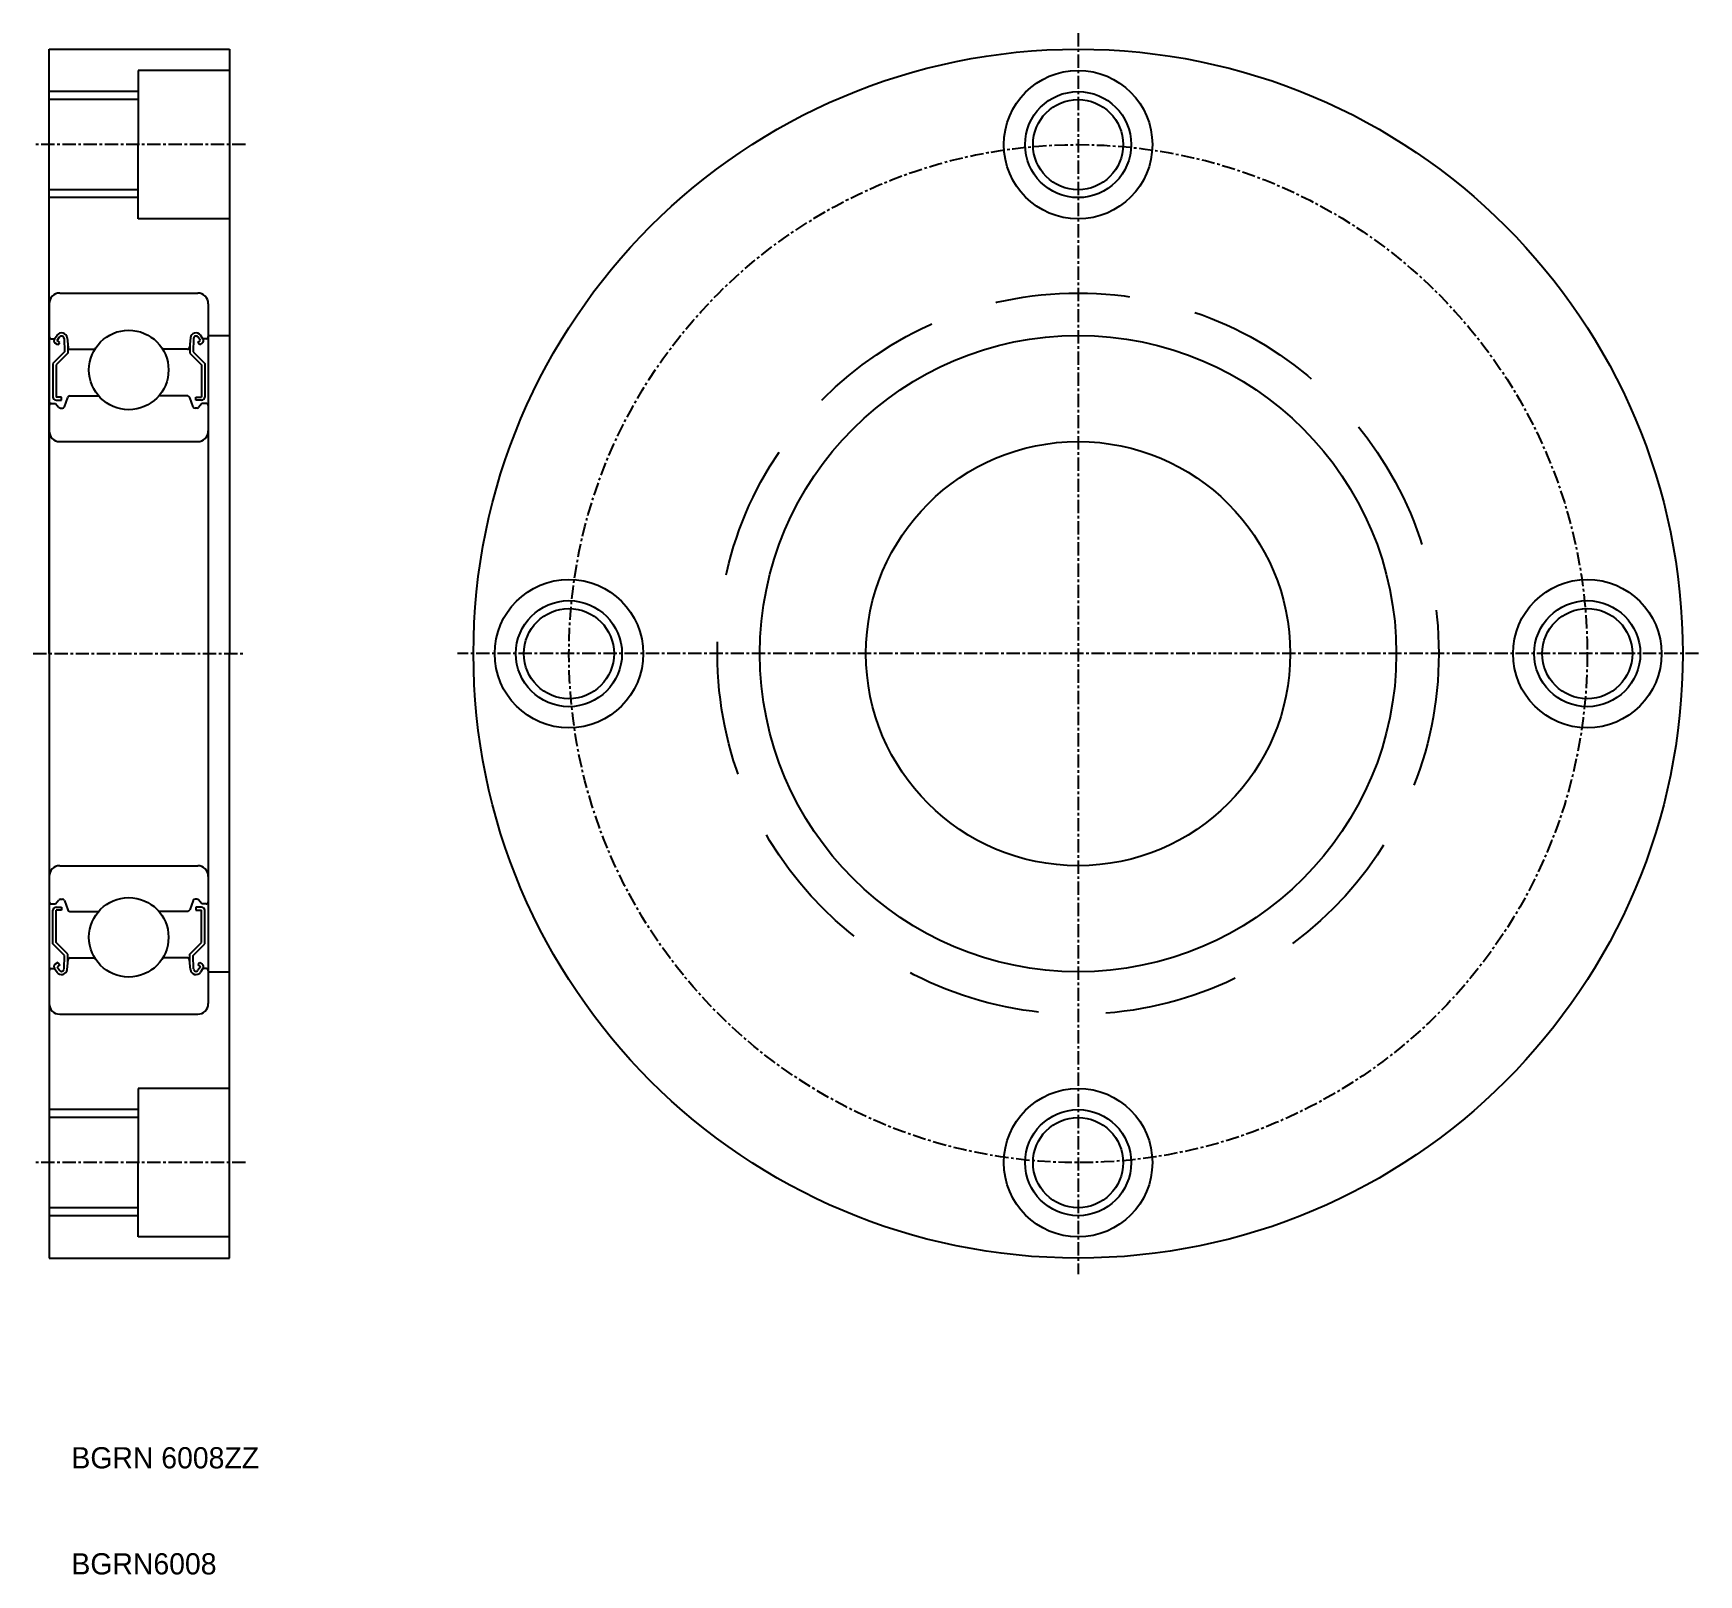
# Model space of a CAD drawing. Extents: x 85 to 242, y 46 to 191.
import ezdxf

# ---------------------------------------------------------------- set-up
doc = ezdxf.new("R2010")
doc.units = 0
doc.linetypes.add('CENTER', pattern=[2, 1.25, -0.25, 0.25, -0.25])
doc.linetypes.add('DASHED', pattern=[19.05, 12.7, -6.35])
doc.layers.get('0').update_dxf_attribs({"linetype": 'CONTINUOUS'})
doc.layers.add('CENTER', color=1, linetype='CENTER')

msp = doc.modelspace()

# ---------------------------------------------------------------- linework, layer by layer
for p, q in [((86.16, 132.81), (86.16, 189.81)), ((86.16, 189.81), (103.16, 189.81)), ((103.16, 189.81), (103.16, 132.81)), ((103.16, 187.81), (94.56, 187.81)), ((94.56, 187.81), (94.56, 180.81)), ((94.56, 185.06), (86.16, 185.06)), ((94.56, 173.81), (94.56, 180.81)), ((94.56, 176.56), (86.16, 176.56)), ((103.16, 173.81), (94.56, 173.81)), ((87.16, 166.81), (100.16, 166.81)), ((86.16, 165.81), (86.16, 99.81)), ((101.16, 165.81), (101.16, 99.81)), ((86.36, 162.51), (86.66, 162.51)), ((86.66, 162.51), (86.9, 162.84)), ((86.98, 161.92), (86.74, 162.09)), ((86.91, 162.34), (87.14, 162.67)), ((87.16, 162.16), (86.91, 162.34)), ((86.98, 161.92), (87.16, 162.16)), ((87.56, 162.54), (87.61, 161.28)), ((87.86, 162.58), (87.94, 161.69)), ((87.91, 162.03), (87.91, 161.16)), ((99.47, 162.58), (99.39, 161.69)), ((99.42, 162.03), (99.42, 161.16)), ((99.77, 162.54), (99.72, 161.28)), ((100.17, 162.16), (100.42, 162.34)), ((100.35, 161.92), (100.17, 162.16)), ((100.42, 162.34), (100.19, 162.67)), ((100.35, 161.92), (100.59, 162.09)), ((100.66, 162.51), (100.43, 162.84)), ((100.96, 162.51), (100.66, 162.51)), ((101.16, 162.81), (103.16, 162.81)), ((87.61, 161.28), (86.51, 160.18)), ((86.51, 160.18), (86.51, 157.01)), ((87.91, 161.16), (86.81, 160.06)), ((88.14, 161.51), (90.46, 161.51)), ((99.19, 161.51), (96.87, 161.51)), ((99.42, 161.16), (100.52, 160.06)), ((99.72, 161.28), (100.82, 160.18)), ((100.82, 160.18), (100.82, 157.01)), ((86.81, 160.06), (86.81, 157.01)), ((100.52, 160.06), (100.52, 157.01)), ((87.33, 157.01), (86.81, 157.01)), ((87.33, 156.71), (87.33, 157.01)), ((88.11, 157.11), (90.83, 157.11)), ((99.22, 157.11), (96.5, 157.11)), ((100, 156.71), (100, 157.01)), ((100, 157.01), (100.52, 157.01)), ((86.36, 156.41), (86.76, 156.41)), ((86.76, 156.41), (87.08, 156.03)), ((86.81, 156.71), (87.33, 156.71)), ((87.24, 155.96), (87.41, 155.96)), ((87.6, 156.09), (87.92, 156.98)), ((99.73, 156.09), (99.41, 156.98)), ((100.09, 155.96), (99.92, 155.96)), ((100.52, 156.71), (100, 156.71)), ((100.56, 156.41), (100.25, 156.03)), ((100.96, 156.41), (100.56, 156.41)), ((87.16, 152.81), (100.16, 152.81)), ((86.16, 132.81), (86.16, 75.81)), ((103.16, 75.81), (103.16, 132.81)), ((87.16, 112.81), (100.16, 112.81)), ((86.36, 109.21), (86.76, 109.21)), ((86.51, 105.43), (86.51, 108.61)), ((86.76, 109.21), (87.08, 109.59)), ((86.81, 108.91), (87.33, 108.91)), ((86.81, 105.56), (86.81, 108.61)), ((87.33, 108.61), (86.81, 108.61)), ((87.24, 109.66), (87.41, 109.66)), ((87.33, 108.91), (87.33, 108.61)), ((87.6, 109.53), (87.92, 108.64)), ((88.11, 108.51), (90.83, 108.51)), ((99.22, 108.51), (96.5, 108.51)), ((99.73, 109.53), (99.41, 108.64)), ((100.09, 109.66), (99.92, 109.66)), ((100, 108.91), (100, 108.61)), ((100.52, 108.91), (100, 108.91)), ((100, 108.61), (100.52, 108.61)), ((100.56, 109.21), (100.25, 109.59)), ((100.52, 105.56), (100.52, 108.61)), ((100.96, 109.21), (100.56, 109.21)), ((100.82, 105.43), (100.82, 108.61)), ((87.61, 104.33), (86.51, 105.43)), ((87.91, 104.46), (86.81, 105.56)), ((99.42, 104.46), (100.52, 105.56)), ((99.72, 104.33), (100.82, 105.43)), ((86.98, 103.7), (86.74, 103.53)), ((86.98, 103.7), (87.16, 103.45)), ((87.56, 103.08), (87.61, 104.33)), ((87.86, 103.04), (87.94, 103.93)), ((87.91, 103.59), (87.91, 104.46)), ((88.14, 104.11), (90.46, 104.11)), ((99.19, 104.11), (96.87, 104.11)), ((99.47, 103.04), (99.39, 103.93)), ((99.42, 103.59), (99.42, 104.46)), ((99.77, 103.08), (99.72, 104.33)), ((100.35, 103.7), (100.17, 103.45)), ((100.35, 103.7), (100.59, 103.53)), ((86.36, 103.11), (86.66, 103.11)), ((86.66, 103.11), (86.9, 102.78)), ((87.16, 103.45), (86.91, 103.28)), ((86.91, 103.28), (87.14, 102.95)), ((100.17, 103.45), (100.42, 103.28)), ((100.42, 103.28), (100.19, 102.95)), ((100.66, 103.11), (100.43, 102.78)), ((100.96, 103.11), (100.66, 103.11)), ((101.16, 102.81), (103.16, 102.81)), ((87.16, 98.81), (100.16, 98.81)), ((103.16, 91.81), (94.56, 91.81)), ((94.56, 91.81), (94.56, 84.81)), ((94.56, 89.06), (86.16, 89.06)), ((94.56, 77.81), (94.56, 84.81)), ((94.56, 80.56), (86.16, 80.56)), ((103.16, 77.81), (94.56, 77.81)), ((86.16, 75.81), (103.16, 75.81))]:
    msp.add_line(p, q)
at = {"color": 3}
for p, q in [((94.56, 185.81), (86.16, 185.81)), ((94.56, 175.81), (86.16, 175.81)), ((94.56, 89.81), (86.16, 89.81)), ((94.56, 79.81), (86.16, 79.81))]:
    msp.add_line(p, q, dxfattribs=at)
for centre, radius in [((183.16, 132.81), 57), ((183.16, 180.81), 7), ((183.16, 180.81), 4.25), ((183.16, 132.81), 30), ((183.16, 132.81), 20), ((135.16, 132.81), 7), ((231.16, 132.81), 7), ((135.16, 132.81), 4.25), ((231.16, 132.81), 4.25), ((183.16, 84.81), 7), ((183.16, 84.81), 4.25)]:
    msp.add_circle(centre, radius)
for centre in [(183.16, 180.81), (135.16, 132.81), (231.16, 132.81), (183.16, 84.81)]:
    msp.add_circle(centre, 5, dxfattribs=at)
at = {"color": 3, "linetype": 'DASHED'}
msp.add_circle((183.16, 132.81), 34, dxfattribs=at)
at = {"color": 7, "linetype": 'CONTINUOUS'}
for centre in [(93.66, 159.56), (93.66, 106.06)]:
    msp.add_circle(centre, 3.75, dxfattribs=at)
for centre, radius, start, end in [((87.16, 165.81), 1, 90, 180), ((100.16, 165.81), 1, 0, 90), ((86.36, 162.71), 0.2, 180, 270), ((86.91, 162.34), 0.3, 144.9356, 235.0377), ((87.33, 162.53), 0.53, 5.0651, 144.9356), ((87.33, 162.53), 0.23, 2.1311, 144.9356), ((100, 162.53), 0.53, 35.0644, 174.9349), ((100, 162.53), 0.23, 35.0644, 177.8689), ((100.42, 162.34), 0.3, 304.9623, 35.0644), ((100.96, 162.71), 0.2, 270, 0), ((88.14, 161.71), 0.2, 185.0651, 270), ((99.19, 161.71), 0.2, 270, 354.9349), ((86.81, 157.01), 0.3, 180, 270), ((88.11, 156.91), 0.2, 90, 159.9703), ((99.22, 156.91), 0.2, 20.0297, 90), ((100.52, 157.01), 0.3, 270, 0), ((86.36, 156.21), 0.2, 90, 180), ((87.24, 156.16), 0.2, 219.9991, 270), ((87.41, 156.16), 0.2, 270, 339.9703), ((99.92, 156.16), 0.2, 200.0297, 270), ((100.09, 156.16), 0.2, 270, 320.0009), ((100.96, 156.21), 0.2, 0, 90), ((87.16, 153.81), 1, 180, 270), ((100.16, 153.81), 1, 270, 0), ((87.16, 111.81), 1, 90, 180), ((100.16, 111.81), 1, 0, 90), ((86.36, 109.41), 0.2, 180, 270), ((86.81, 108.61), 0.3, 90, 180), ((87.24, 109.46), 0.2, 90, 140.0009), ((87.41, 109.46), 0.2, 20.0297, 90), ((88.11, 108.71), 0.2, 200.0297, 270), ((99.22, 108.71), 0.2, 270, 339.9703), ((99.92, 109.46), 0.2, 90, 159.9703), ((100.09, 109.46), 0.2, 39.9991, 90), ((100.52, 108.61), 0.3, 0, 90), ((100.96, 109.41), 0.2, 270, 0), ((88.14, 103.91), 0.2, 90, 174.9349), ((99.19, 103.91), 0.2, 5.0651, 90), ((86.36, 102.91), 0.2, 90, 180), ((86.91, 103.28), 0.3, 124.9623, 215.0644), ((87.33, 103.08), 0.53, 215.0644, 354.9349), ((87.33, 103.08), 0.23, 215.0644, 357.8689), ((100, 103.08), 0.53, 185.0651, 324.9356), ((100, 103.08), 0.23, 182.1311, 324.9356), ((100.42, 103.28), 0.3, 324.9356, 55.0377), ((100.96, 102.91), 0.2, 0, 90), ((87.16, 99.81), 1, 180, 270), ((100.16, 99.81), 1, 270, 0)]:
    msp.add_arc(centre, radius, start, end)
at = {"layer": 'CENTER', "color": 1, "linetype": 'CENTER'}
for p, q in [((183.16, 191.31), (183.16, 74.31)), ((104.66, 180.81), (84.66, 180.81)), ((84.66, 132.81), (104.66, 132.81)), ((241.66, 132.81), (124.66, 132.81)), ((104.66, 84.81), (84.66, 84.81))]:
    msp.add_line(p, q, dxfattribs=at)
msp.add_circle((183.16, 132.81), 48, dxfattribs=at)

# ---------------------------------------------------------------- texts
for s, p in [('BGRN 6008ZZ', (88.26, 55.98)), ('BGRN6008', (88.26, 45.98))]:
    msp.add_text(s, height=2).set_placement(p)

doc.saveas('drawing.dxf')
